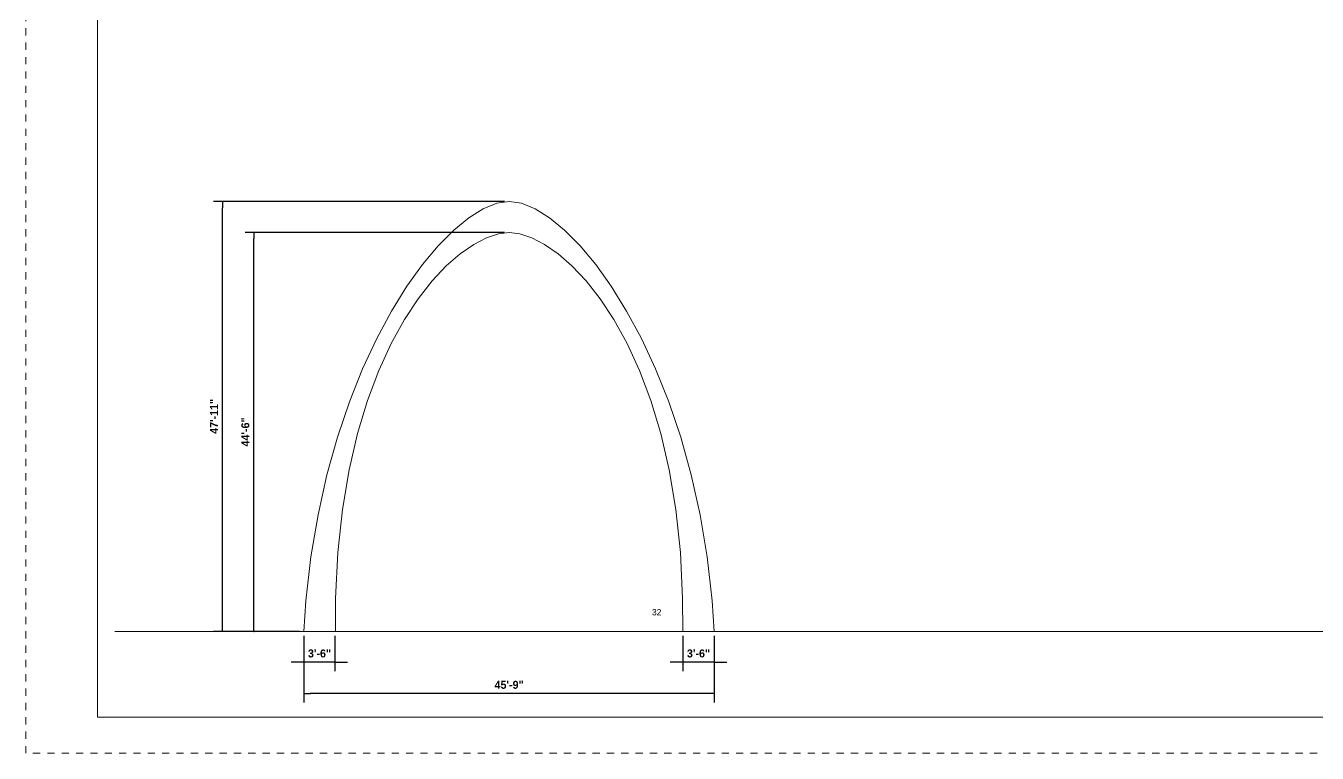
# Model space of a CAD drawing. Header units: inches. Extents: x -101.2 to -65.2, y -5883.2 to -5859.2.
# Drawn here: x -101.15 to -83.15, y -5883.23 to -5873.1 of the extents above; entities that cross this region are included whole.
import ezdxf

# ---------------------------------------------------------------- set-up
doc = ezdxf.new("R2010")
doc.units = ezdxf.units.IN
doc.header["$LTSCALE"] = 0.2
doc.header["$MEASUREMENT"] = 0
doc.header["$PDMODE"] = 1
doc.header["$PDSIZE"] = -2
doc.linetypes.add('STYLE_11', pattern=[0.46875, 0.3125, -0.15625])
doc.layers.get('0').update_dxf_attribs({"lineweight": 0})
for name, color, linetype, lineweight in [('ARCHES', 7, 'Continuous', 0), ('Dimension', 7, 'Continuous', 0), ('None', 7, 'Continuous', 0)]:
    doc.layers.add(name, color=color, linetype=linetype, lineweight=lineweight)
doc.styles.add('CityBlueprint', font='cityb___.ttf')
doc.styles.add('Tw Cen MT', font='')
doc.styles.get('Tw Cen MT').set_extended_font_data('Tw Cen MT')
doc.dimstyles.new('Arch', dxfattribs={"dimtxt": 0.111581, "dimasz": 0.088379, "dimexe": 0.125, "dimexo": 0.0625, "dimgap": 0.0625, "dimtad": 1, "dimdec": 3, "dimzin": 15, "dimdsep": 46, "dimlunit": 4, "dimtxsty": 'CityBlueprint', "dimblk": 'VW_SLASH', "dimcen": 0, "dimdle": 0.0625, "dimazin": 0, "dimtfac": 1, "dimtdec": 3, "dimtix": 1, "dimtmove": 0, "dimatfit": 0, "dimldrblk": 'VW_FILLEDARROW', "dimfxl": 1, "dimfrac": 2, "dimtolj": 1, "dimtzin": 15, "dimarcsym": 0})

# ---------------------------------------------------------------- blocks, each defined once
blk = doc.blocks.new('Group')
at = {"layer": 'None', "color": 2, "linetype": 'STYLE_11', "lineweight": 0}
blk.add_lwpolyline([(-27.738, 20.553), (8.262, 20.553), (8.262, -3.447), (-27.738, -3.447)], close=True, dxfattribs=at)
at = {"layer": 'None', "color": 8, "linetype": 'Continuous', "lineweight": 0}
blk.add_lwpolyline([(-26.738, 20.053), (6.012, 20.053), (6.012, -2.947), (-26.738, -2.947)], close=True, dxfattribs=at)
blk = doc.blocks.new('Group-1')
at = {"layer": 'None', "color": 4}
blk.add_blockref('Group', (0, 0), dxfattribs=at)
blk = doc.blocks.new('VW_SLASH')
at = {"color": 0, "linetype": 'ByBlock', "lineweight": -2}
blk.add_line((0, 0), (-1, 0), dxfattribs=at)
at = {"color": 7, "linetype": 'ByBlock', "lineweight": -2}
blk.add_line((-0.01, -0.01), (0.01, 0.01), dxfattribs=at)
blk = doc.blocks.new('*D254')
at = {"layer": 'Defpoints', "color": 0, "linetype": 'Continuous', "lineweight": 0, "transparency": 16777216}
for p in [(-98.411, -5875.542), (-94.417, -5875.542), (-97.276, -5881.533)]:
    blk.add_point(p, dxfattribs=at)
at = {"layer": 'Dimension', "color": 0, "linetype": 'Continuous', "lineweight": -2, "transparency": 16777216}
for p, q in [((-94.479, -5875.542), (-98.536, -5875.542)), ((-98.411, -5881.444), (-98.411, -5875.631)), ((-97.339, -5881.533), (-98.536, -5881.533))]:
    blk.add_line(p, q, dxfattribs=at)
at = {"layer": 'Dimension', "color": 0, "linetype": 'Continuous', "lineweight": -2, "transparency": 16777216, "xscale": 0.08837890625, "yscale": 0.08837890625, "zscale": 0.08837890625}
for p, rotation in [((-98.411, -5875.542), 90), ((-98.411, -5881.533), 270)]:
    blk.add_blockref('VW_SLASH', p, dxfattribs=dict(at, rotation=rotation))
at = {"layer": 'Dimension', "color": 0, "linetype": 'Continuous', "lineweight": 0, "transparency": 16777216, "insert": (-98.53, -5878.537), "char_height": 0.11158, "attachment_point": 5, "rotation": 90, "style": 'CityBlueprint'}
blk.add_mtext('\\A1;47\'-11"', dxfattribs=at)
blk = doc.blocks.new('VW_FILLEDARROW')
at = {"color": 0, "lineweight": -2}
blk.add_solid([(0, 0), (-0.01, 0), (-0.01, 0)], dxfattribs=at)
blk = doc.blocks.new('*D255')
at = {"layer": 'Defpoints', "color": 0, "linetype": 'Continuous', "lineweight": 0, "transparency": 16777216}
for p in [(-97.973, -5875.976), (-94.417, -5875.976), (-97.276, -5881.533)]:
    blk.add_point(p, dxfattribs=at)
at = {"layer": 'Dimension', "color": 0, "linetype": 'Continuous', "lineweight": -2, "transparency": 16777216}
for p, q in [((-94.479, -5875.976), (-98.098, -5875.976)), ((-97.973, -5881.444), (-97.973, -5876.064)), ((-97.339, -5881.533), (-98.098, -5881.533))]:
    blk.add_line(p, q, dxfattribs=at)
at = {"layer": 'Dimension', "color": 0, "linetype": 'Continuous', "lineweight": -2, "transparency": 16777216, "xscale": 0.08837890625, "yscale": 0.08837890625, "zscale": 0.08837890625}
for p, rotation in [((-97.973, -5875.976), 90), ((-97.973, -5881.533), 270)]:
    blk.add_blockref('VW_SLASH', p, dxfattribs=dict(at, rotation=rotation))
at = {"layer": 'Dimension', "color": 0, "linetype": 'Continuous', "lineweight": 0, "transparency": 16777216, "insert": (-98.093, -5878.754), "char_height": 0.1116, "attachment_point": 5, "rotation": 90, "style": 'CityBlueprint'}
blk.add_mtext('\\A1;44\'-6"', dxfattribs=at)
blk = doc.blocks.new('*D256')
at = {"layer": 'Defpoints', "color": 0, "linetype": 'Continuous', "lineweight": 0, "transparency": 16777216}
for p in [(-97.276, -5881.533), (-91.558, -5881.533), (-97.276, -5882.397)]:
    blk.add_point(p, dxfattribs=at)
at = {"layer": 'Dimension', "color": 0, "linetype": 'Continuous', "lineweight": -2, "transparency": 16777216}
for p, q in [((-97.276, -5881.595), (-97.276, -5882.522)), ((-91.558, -5881.595), (-91.558, -5882.522)), ((-91.646, -5882.397), (-97.188, -5882.397))]:
    blk.add_line(p, q, dxfattribs=at)
at = {"layer": 'Dimension', "color": 0, "linetype": 'Continuous', "lineweight": -2, "transparency": 16777216, "xscale": 0.08837890625, "yscale": 0.08837890625, "zscale": 0.08837890625, "rotation": 180}
blk.add_blockref('VW_SLASH', (-97.276, -5882.397), dxfattribs=at)
at = {"layer": 'Dimension', "color": 0, "linetype": 'Continuous', "lineweight": -2, "transparency": 16777216, "xscale": 0.08837890625, "yscale": 0.08837890625, "zscale": 0.08837890625}
blk.add_blockref('VW_SLASH', (-91.558, -5882.397), dxfattribs=at)
at = {"layer": 'Dimension', "color": 0, "linetype": 'Continuous', "lineweight": 0, "transparency": 16777216, "insert": (-94.417, -5882.278), "char_height": 0.1116, "attachment_point": 5, "style": 'CityBlueprint'}
blk.add_mtext('\\A1;45\'-9"', dxfattribs=at)
blk = doc.blocks.new('*D257')
at = {"layer": 'Defpoints', "color": 0, "linetype": 'Continuous', "lineweight": 0, "transparency": 16777216}
for p in [(-97.276, -5881.533), (-96.845, -5881.533), (-97.276, -5881.96)]:
    blk.add_point(p, dxfattribs=at)
at = {"layer": 'Dimension', "color": 0, "linetype": 'Continuous', "lineweight": -2, "transparency": 16777216}
for p, q in [((-97.276, -5881.595), (-97.276, -5882.085)), ((-96.845, -5881.595), (-96.845, -5882.085)), ((-97.364, -5881.96), (-97.453, -5881.96)), ((-96.845, -5881.96), (-97.276, -5881.96)), ((-96.756, -5881.96), (-96.668, -5881.96))]:
    blk.add_line(p, q, dxfattribs=at)
at = {"layer": 'Dimension', "color": 0, "linetype": 'Continuous', "lineweight": -2, "transparency": 16777216, "xscale": 0.08837890625, "yscale": 0.08837890625, "zscale": 0.08837890625}
blk.add_blockref('VW_SLASH', (-97.276, -5881.96), dxfattribs=at)
at = {"layer": 'Dimension', "color": 0, "linetype": 'Continuous', "lineweight": -2, "transparency": 16777216, "xscale": 0.08837890625, "yscale": 0.08837890625, "zscale": 0.08837890625, "rotation": 180}
blk.add_blockref('VW_SLASH', (-96.845, -5881.96), dxfattribs=at)
at = {"layer": 'Dimension', "color": 0, "linetype": 'Continuous', "lineweight": 0, "transparency": 16777216, "insert": (-97.06, -5881.841), "char_height": 0.1116, "attachment_point": 5, "style": 'CityBlueprint'}
blk.add_mtext('\\A1;3\'-6"', dxfattribs=at)
blk = doc.blocks.new('*D258')
at = {"layer": 'Defpoints', "color": 0, "linetype": 'Continuous', "lineweight": 0, "transparency": 16777216}
for p in [(-91.996, -5881.533), (-91.558, -5881.533), (-91.996, -5881.96)]:
    blk.add_point(p, dxfattribs=at)
at = {"layer": 'Dimension', "color": 0, "linetype": 'Continuous', "lineweight": -2, "transparency": 16777216}
for p, q in [((-91.996, -5881.595), (-91.996, -5882.085)), ((-91.558, -5881.595), (-91.558, -5882.085)), ((-92.085, -5881.96), (-92.173, -5881.96)), ((-91.558, -5881.96), (-91.996, -5881.96)), ((-91.469, -5881.96), (-91.381, -5881.96))]:
    blk.add_line(p, q, dxfattribs=at)
at = {"layer": 'Dimension', "color": 0, "linetype": 'Continuous', "lineweight": -2, "transparency": 16777216, "xscale": 0.08837890625, "yscale": 0.08837890625, "zscale": 0.08837890625}
blk.add_blockref('VW_SLASH', (-91.996, -5881.96), dxfattribs=at)
at = {"layer": 'Dimension', "color": 0, "linetype": 'Continuous', "lineweight": -2, "transparency": 16777216, "xscale": 0.08837890625, "yscale": 0.08837890625, "zscale": 0.08837890625, "rotation": 180}
blk.add_blockref('VW_SLASH', (-91.558, -5881.96), dxfattribs=at)
at = {"layer": 'Dimension', "color": 0, "linetype": 'Continuous', "lineweight": 0, "transparency": 16777216, "insert": (-91.777, -5881.841), "char_height": 0.1116, "attachment_point": 5, "style": 'CityBlueprint'}
blk.add_mtext('\\A1;3\'-6"', dxfattribs=at)

msp = doc.modelspace()

# ---------------------------------------------------------------- block references
at = {"layer": 'None', "color": 4}
msp.add_blockref('Group-1', (-73.415493, -5879.782977), dxfattribs=at)

# ---------------------------------------------------------------- next in the draw order: linework, layer by layer
at = {"color": 3, "linetype": 'Continuous', "lineweight": 0}
msp.add_line((-70.035518, -5881.532608), (-99.910518, -5881.532608), dxfattribs=at)
at = {"layer": 'ARCHES', "color": 250, "lineweight": 0}
msp.add_lwpolyline([(-94.416852, -5875.542226), (-94.243434, -5875.56794), (-94.054701, -5875.644023), (-93.853833, -5875.768886), (-93.644011, -5875.94094), (-93.428415, -5876.158597), (-93.210226, -5876.420267), (-92.992625, -5876.724361), (-92.778791, -5877.069291), (-92.571905, -5877.453468), (-92.375149, -5877.875303), (-92.191702, -5878.333208), (-92.024744, -5878.825592), (-91.877457, -5879.350868), (-91.753021, -5879.907447), (-91.654616, -5880.493739), (-91.585423, -5881.108156), (-91.557615, -5881.532608), (-91.565089, -5881.532608), (-91.580544, -5881.532608), (-91.60284, -5881.532608), (-91.630836, -5881.532608), (-91.663393, -5881.532608), (-91.69937, -5881.532608), (-91.737627, -5881.532608), (-91.777025, -5881.532608), (-91.816422, -5881.532608), (-91.85468, -5881.532608), (-91.890657, -5881.532608), (-91.923214, -5881.532608), (-91.95121, -5881.532608), (-91.973506, -5881.532608), (-91.988961, -5881.532608), (-91.996435, -5881.532608), (-91.99855, -5881.076425), (-92.030241, -5880.431711), (-92.094013, -5879.833826), (-92.186405, -5879.282047), (-92.303955, -5878.775654), (-92.443202, -5878.313922), (-92.600684, -5877.896131), (-92.772939, -5877.521557), (-92.956505, -5877.189478), (-93.147921, -5876.899173), (-93.343726, -5876.649919), (-93.540457, -5876.440993), (-93.734653, -5876.271673), (-93.922852, -5876.141237), (-94.101593, -5876.048963), (-94.267413, -5875.994128), (-94.416852, -5875.976011), (-94.566291, -5875.994128), (-94.732112, -5876.048963), (-94.910854, -5876.141237), (-95.099055, -5876.271673), (-95.293253, -5876.440993), (-95.489987, -5876.649919), (-95.685795, -5876.899173), (-95.877214, -5877.189478), (-96.060784, -5877.521557), (-96.233042, -5877.896131), (-96.390526, -5878.313922), (-96.529776, -5878.775654), (-96.647328, -5879.282047), (-96.739722, -5879.833826), (-96.803496, -5880.431711), (-96.835187, -5881.076425), (-96.837303, -5881.532608), (-96.844776, -5881.532608), (-96.86023, -5881.532608), (-96.882524, -5881.532608), (-96.910518, -5881.532608), (-96.943072, -5881.532608), (-96.979047, -5881.532608), (-97.017301, -5881.532608), (-97.056695, -5881.532608), (-97.09609, -5881.532608), (-97.134344, -5881.532608), (-97.170318, -5881.532608), (-97.202872, -5881.532608), (-97.230867, -5881.532608), (-97.25316, -5881.532608), (-97.268614, -5881.532608), (-97.276088, -5881.532608), (-97.248283, -5881.108156), (-97.179096, -5880.493739), (-97.080696, -5879.907447), (-96.956264, -5879.350868), (-96.80898, -5878.825592), (-96.642025, -5878.333208), (-96.458579, -5877.875303), (-96.261823, -5877.453468), (-96.054938, -5877.069291), (-95.841104, -5876.724361), (-95.623501, -5876.420267), (-95.40531, -5876.158597), (-95.189711, -5875.94094), (-94.979886, -5875.768886), (-94.779014, -5875.644023), (-94.590275, -5875.56794)], close=True, dxfattribs=at)

# ---------------------------------------------------------------- next in the draw order: texts
at = {"layer": 'None', "color": 250, "insert": (-92.424751, -5881.221801), "char_height": 0.0878906, "attachment_point": 1, "line_spacing_factor": 1.094749, "style": 'Tw Cen MT'}
msp.add_mtext('32', dxfattribs=at)

# ---------------------------------------------------------------- next in the draw order: dimensions: what is measured, and where the dimension line sits
at = {"layer": 'Dimension', "color": 250, "linetype": 'Continuous', "lineweight": 0}
for base, p2, text, picture, middle in [((-98.410862, -5875.542226), (-94.416852, -5875.542226), '47\'-11"', '*D254', (-98.530473, -5878.537417)), ((-97.973362, -5875.976011), (-94.416852, -5875.976011), '44\'-6"', '*D255', (-98.092973, -5878.754309))]:
    dim = msp.add_linear_dim(base=base, p1=(-97.276088, -5881.532608), p2=p2, angle=90, text=text, dimstyle='Arch', override={"dimgap": 0.0625, "dimlfac": 96, "dimpost": '<>', "dimtxsty": 'CityBlueprint', "dimtmove": 2}, dxfattribs=at)
    dim.commit()
    dim.dimension.update_dxf_attribs({"geometry": picture, "text_midpoint": middle})
for base, p1, p2, picture, middle in [((-97.276088, -5881.959691), (-96.844776, -5881.532608), (-97.276088, -5881.532608), '*D257', (-97.060432, -5881.8414)), ((-91.996435, -5881.959691), (-91.557615, -5881.532608), (-91.996435, -5881.532608), '*D258', (-91.777025, -5881.8414))]:
    dim = msp.add_linear_dim(base=base, p1=p1, p2=p2, text='3\'-6"', dimstyle='Arch', override={"dimgap": 0.0625, "dimlfac": 96, "dimpost": '<>', "dimtxsty": 'CityBlueprint', "dimtmove": 2}, dxfattribs=at)
    dim.commit()
    dim.dimension.update_dxf_attribs({"geometry": picture, "text_midpoint": middle})
dim = msp.add_linear_dim(base=(-97.276088, -5882.397191), p1=(-91.557615, -5881.532608), p2=(-97.276088, -5881.532608), dimstyle='Arch', override={"dimgap": 0.0625, "dimlfac": 96, "dimpost": '<>', "dimtxsty": 'CityBlueprint', "dimtmove": 2}, dxfattribs=at)
dim.commit()
dim.dimension.update_dxf_attribs({"geometry": '*D256', "text_midpoint": (-94.416851, -5882.27758)})

doc.saveas('drawing.dxf')
